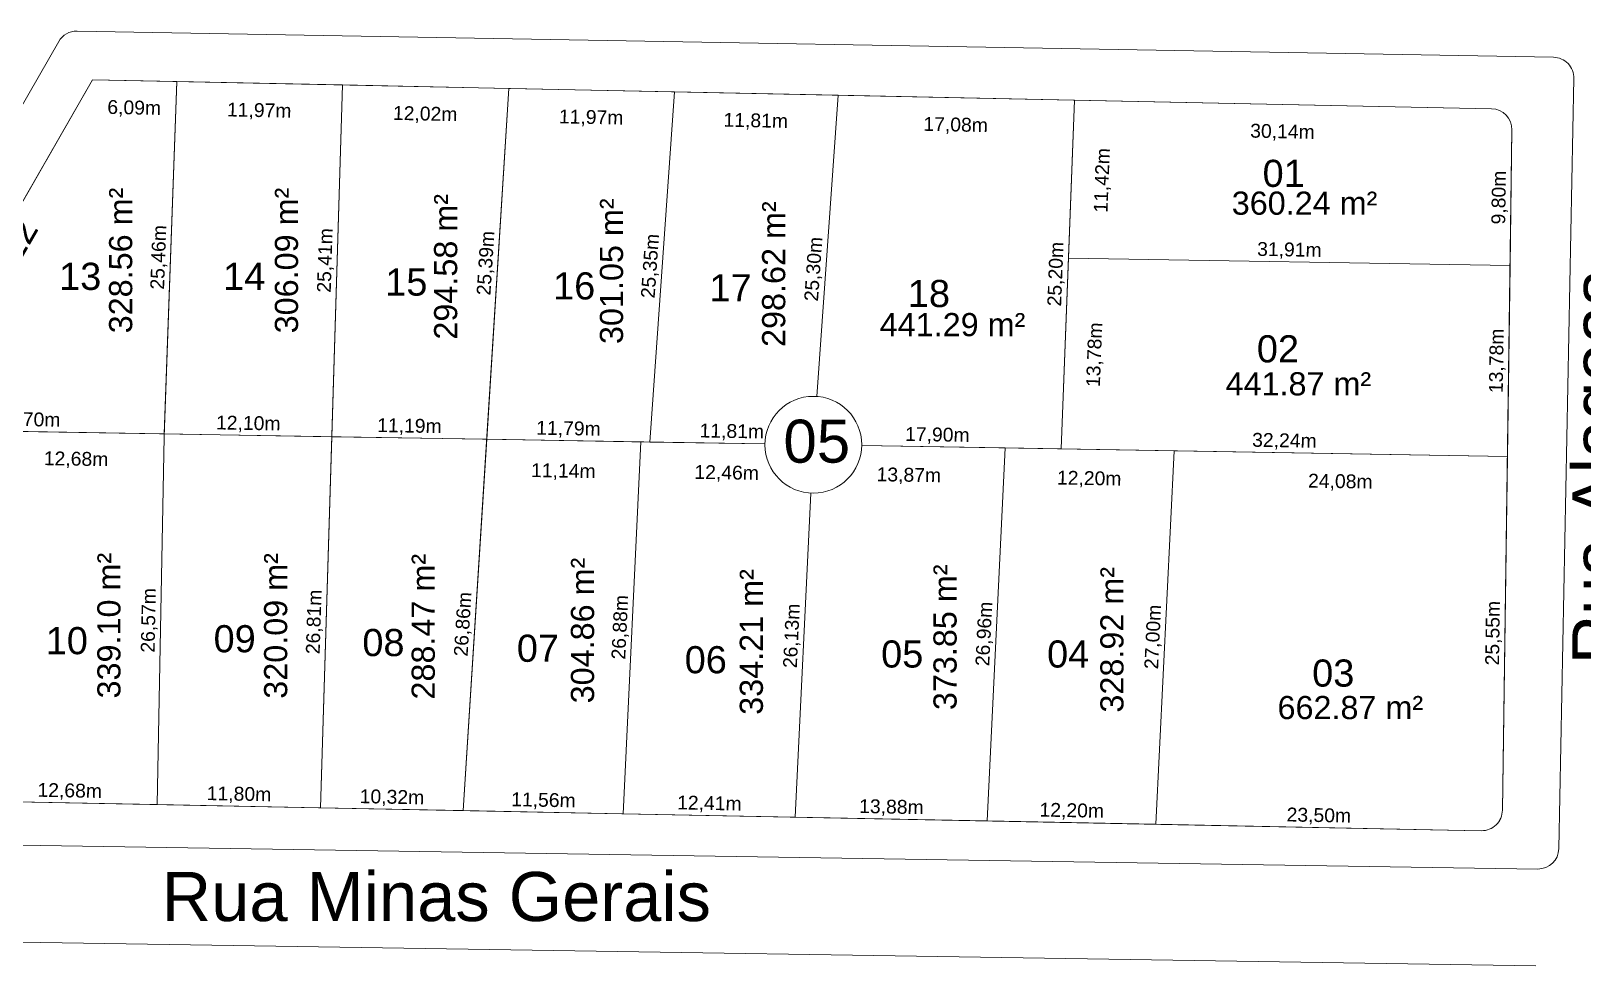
# Model space of a CAD drawing. Header units: metres. Extents: x 3808 to 8215, y 2374 to 6187.
# Drawn here: x 5116 to 5228.1, y 5563.4 to 5630.9 of the extents above; entities that cross this region are included whole.
import ezdxf
from ezdxf.enums import TextEntityAlignment as Align

# ---------------------------------------------------------------- set-up
doc = ezdxf.new("R2010")
doc.units = ezdxf.units.M
doc.linetypes.add('CONTINUO', pattern=[0])
for name, color, linetype in [('Areas Lotes', 1, 'Continuous'), ('Calçada', 8, 'Continuous'), ('COTAS', 7, 'Continuous'), ('Lote', 7, 'Continuous'), ('Nome das Ruas', 7, 'Continuous'), ('Nº Lote', 7, 'Continuous'), ('Nº. quadra', 7, 'Continuous'), ('q', 9, 'CONTINUO'), ('quadras', 7, 'Continuous')]:
    doc.layers.add(name, color=color, linetype=linetype)
doc.styles.add('Arial', font='arial.ttf')
doc.dimstyles.new('Copy(2) of ISO-25', dxfattribs={"dimtxt": 1, "dimasz": 2.5, "dimexe": 1.25, "dimexo": 0.625, "dimgap": 0.2, "dimtad": 1, "dimtoh": 1, "dimlfac": 1, "dimzin": 1, "dimtxsty": 'Arial', "dimblk": 'NONE', "dimcen": 0, "dimse1": 1, "dimse2": 1, "dimsd1": 1, "dimsd2": 1, "dimclrt": 256, "dimaunit": 1, "dimadec": 3, "dimazin": 0, "dimtfac": 1, "dimtmove": 0, "dimatfit": 3, "dimldrblk": 'NONE', "dimfxl": 1, "dimtolj": 1, "dimtzin": 0, "dimarcsym": 0})
doc.dimstyles.new('COTA 2', dxfattribs={"dimtxt": 1.9, "dimasz": 2.5, "dimexe": 1.25, "dimexo": 0.625, "dimtad": 1, "dimlfac": 1, "dimzin": 1, "dimtxsty": 'Arial', "dimcen": 2.5, "dimse1": 1, "dimse2": 1, "dimsd1": 1, "dimsd2": 1, "dimclrt": 7, "dimadec": 0, "dimazin": 0, "dimtfac": 1, "dimtmove": 0, "dimatfit": 3, "dimfxl": 1, "dimtolj": 1, "dimtzin": 0, "dimarcsym": 0})

# ---------------------------------------------------------------- blocks, each defined once
blk = doc.blocks.new('*D444')
at = {"layer": 'Defpoints', "color": 0, "linetype": 'Continuous', "transparency": 16777216}
for p in [(5197.3, 5573.67), (5197.3, 5573.67), (5220.8, 5573.21)]:
    blk.add_point(p, dxfattribs=at)
at = {"layer": 'COTAS', "linetype": 'Continuous', "lineweight": 5, "transparency": 16777216, "insert": (5209.07, 5574.24), "char_height": 1, "attachment_point": 5, "rotation": 358.8709, "style": 'Arial'}
blk.add_mtext('\\A1;23,50m', dxfattribs=at)
blk = doc.blocks.new('_None')
blk = doc.blocks.new('*D445')
at = {"layer": 'Defpoints', "color": 0, "linetype": 'Continuous', "transparency": 16777216}
for p in [(5185.11, 5573.91), (5185.11, 5573.91), (5197.3, 5573.67)]:
    blk.add_point(p, dxfattribs=at)
at = {"layer": 'COTAS', "linetype": 'Continuous', "lineweight": 5, "transparency": 16777216, "insert": (5191.22, 5574.59), "char_height": 1, "attachment_point": 5, "rotation": 358.8709, "style": 'Arial'}
blk.add_mtext('\\A1;12,20m', dxfattribs=at)
blk = doc.blocks.new('*D446')
at = {"layer": 'Defpoints', "color": 0, "linetype": 'Continuous', "transparency": 16777216}
for p in [(5171.23, 5574.18), (5171.23, 5574.18), (5185.11, 5573.91)]:
    blk.add_point(p, dxfattribs=at)
at = {"layer": 'COTAS', "linetype": 'Continuous', "lineweight": 5, "transparency": 16777216, "insert": (5178.19, 5574.85), "char_height": 1, "attachment_point": 5, "rotation": 358.8709, "style": 'Arial'}
blk.add_mtext('\\A1;13,88m', dxfattribs=at)
blk = doc.blocks.new('*D447')
at = {"layer": 'Defpoints', "color": 0, "linetype": 'Continuous', "transparency": 16777216}
for p in [(5158.82, 5574.43), (5158.82, 5574.43), (5171.23, 5574.18)]:
    blk.add_point(p, dxfattribs=at)
at = {"layer": 'COTAS', "linetype": 'Continuous', "lineweight": 5, "transparency": 16777216, "insert": (5165.04, 5575.11), "char_height": 1, "attachment_point": 5, "rotation": 358.8709, "style": 'Arial'}
blk.add_mtext('\\A1;12,41m', dxfattribs=at)
blk = doc.blocks.new('*D448')
at = {"layer": 'Defpoints', "color": 0, "linetype": 'Continuous', "transparency": 16777216}
for p in [(5147.26, 5574.65), (5147.26, 5574.65), (5158.82, 5574.43)]:
    blk.add_point(p, dxfattribs=at)
at = {"layer": 'COTAS', "linetype": 'Continuous', "lineweight": 5, "transparency": 16777216, "insert": (5153.05, 5575.34), "char_height": 1, "attachment_point": 5, "rotation": 358.8709, "style": 'Arial'}
blk.add_mtext('\\A1;11,56m', dxfattribs=at)
blk = doc.blocks.new('*D449')
at = {"layer": 'Defpoints', "color": 0, "linetype": 'Continuous', "transparency": 16777216}
for p in [(5136.94, 5574.86), (5136.94, 5574.86), (5147.26, 5574.65)]:
    blk.add_point(p, dxfattribs=at)
at = {"layer": 'COTAS', "linetype": 'Continuous', "lineweight": 5, "transparency": 16777216, "insert": (5142.11, 5575.56), "char_height": 1, "attachment_point": 5, "rotation": 358.8709, "style": 'Arial'}
blk.add_mtext('\\A1;10,32m', dxfattribs=at)
blk = doc.blocks.new('*D450')
at = {"layer": 'Defpoints', "color": 0, "linetype": 'Continuous', "transparency": 16777216}
for p in [(5125.15, 5575.09), (5125.15, 5575.09), (5136.94, 5574.86)]:
    blk.add_point(p, dxfattribs=at)
at = {"layer": 'COTAS', "linetype": 'Continuous', "lineweight": 5, "transparency": 16777216, "insert": (5131.06, 5575.78), "char_height": 1, "attachment_point": 5, "rotation": 358.8709, "style": 'Arial'}
blk.add_mtext('\\A1;11,80m', dxfattribs=at)
blk = doc.blocks.new('*D451')
at = {"layer": 'Defpoints', "color": 0, "linetype": 'Continuous', "transparency": 16777216}
for p in [(5112.47, 5575.34), (5112.47, 5575.34), (5125.15, 5575.09)]:
    blk.add_point(p, dxfattribs=at)
at = {"layer": 'COTAS', "linetype": 'Continuous', "lineweight": 5, "transparency": 16777216, "insert": (5118.83, 5576.02), "char_height": 1, "attachment_point": 5, "rotation": 358.8709, "style": 'Arial'}
blk.add_mtext('\\A1;12,68m', dxfattribs=at)
blk = doc.blocks.new('*D454')
at = {"layer": 'Defpoints', "color": 0, "linetype": 'Continuous', "transparency": 16777216}
for p in [(5105.97, 5602.18), (5125.67, 5601.85), (5125.67, 5601.85)]:
    blk.add_point(p, dxfattribs=at)
at = {"layer": 'COTAS', "linetype": 'Continuous', "lineweight": 5, "transparency": 16777216, "insert": (5115.83, 5602.82), "char_height": 1, "attachment_point": 5, "rotation": 359.0442, "style": 'Arial'}
blk.add_mtext('\\A1;19,70m', dxfattribs=at)
blk = doc.blocks.new('*D455')
at = {"layer": 'Defpoints', "color": 0, "linetype": 'Continuous', "transparency": 16777216}
for p in [(5125.67, 5601.85), (5137.76, 5601.65), (5137.76, 5601.65)]:
    blk.add_point(p, dxfattribs=at)
at = {"layer": 'COTAS', "linetype": 'Continuous', "lineweight": 5, "transparency": 16777216, "insert": (5131.73, 5602.55), "char_height": 1, "attachment_point": 5, "rotation": 359.0442, "style": 'Arial'}
blk.add_mtext('\\A1;12,10m', dxfattribs=at)
blk = doc.blocks.new('*D456')
at = {"layer": 'Defpoints', "color": 0, "linetype": 'Continuous', "transparency": 16777216}
for p in [(5137.76, 5601.65), (5148.96, 5601.47), (5148.96, 5601.47)]:
    blk.add_point(p, dxfattribs=at)
at = {"layer": 'COTAS', "linetype": 'Continuous', "lineweight": 5, "transparency": 16777216, "insert": (5143.37, 5602.36), "char_height": 1, "attachment_point": 5, "rotation": 359.0442, "style": 'Arial'}
blk.add_mtext('\\A1;11,19m', dxfattribs=at)
blk = doc.blocks.new('*D457')
at = {"layer": 'Defpoints', "color": 0, "linetype": 'Continuous', "transparency": 16777216}
for p in [(5148.96, 5601.47), (5160.75, 5601.27), (5160.75, 5601.27)]:
    blk.add_point(p, dxfattribs=at)
at = {"layer": 'COTAS', "linetype": 'Continuous', "lineweight": 5, "transparency": 16777216, "insert": (5154.86, 5602.17), "char_height": 1, "attachment_point": 5, "rotation": 359.0442, "style": 'Arial'}
blk.add_mtext('\\A1;11,79m', dxfattribs=at)
blk = doc.blocks.new('*D458')
at = {"layer": 'Defpoints', "color": 0, "linetype": 'Continuous', "transparency": 16777216}
for p in [(5160.75, 5601.27), (5172.55, 5601.07), (5172.55, 5601.07)]:
    blk.add_point(p, dxfattribs=at)
at = {"layer": 'COTAS', "linetype": 'Continuous', "lineweight": 5, "transparency": 16777216, "insert": (5166.66, 5601.97), "char_height": 1, "attachment_point": 5, "rotation": 359.0442, "style": 'Arial'}
blk.add_mtext('\\A1;11,81m', dxfattribs=at)
blk = doc.blocks.new('*D459')
at = {"layer": 'Defpoints', "color": 0, "linetype": 'Continuous', "transparency": 16777216}
for p in [(5172.55, 5601.07), (5190.45, 5600.77), (5190.45, 5600.77)]:
    blk.add_point(p, dxfattribs=at)
at = {"layer": 'COTAS', "linetype": 'Continuous', "lineweight": 5, "transparency": 16777216, "insert": (5181.51, 5601.72), "char_height": 1, "attachment_point": 5, "rotation": 359.0442, "style": 'Arial'}
blk.add_mtext('\\A1;17,90m', dxfattribs=at)
blk = doc.blocks.new('*D460')
at = {"layer": 'Defpoints', "color": 0, "linetype": 'Continuous', "transparency": 16777216}
for p in [(5190.45, 5600.77), (5222.69, 5600.23), (5222.69, 5600.23)]:
    blk.add_point(p, dxfattribs=at)
at = {"layer": 'COTAS', "linetype": 'Continuous', "lineweight": 5, "transparency": 16777216, "insert": (5206.58, 5601.3), "char_height": 1, "attachment_point": 5, "rotation": 359.0442, "style": 'Arial'}
blk.add_mtext('\\A1;32,24m', dxfattribs=at)
blk = doc.blocks.new('*D461')
at = {"layer": 'Defpoints', "color": 0, "linetype": 'Continuous', "transparency": 16777216}
for p in [(5198.61, 5600.64), (5197.3, 5573.67), (5197.3, 5573.67)]:
    blk.add_point(p, dxfattribs=at)
at = {"layer": 'COTAS', "linetype": 'Continuous', "lineweight": 5, "transparency": 16777216, "insert": (5197.16, 5587.19), "char_height": 1, "attachment_point": 5, "rotation": 87.2212, "style": 'Arial'}
blk.add_mtext('\\A1;27,00m', dxfattribs=at)
blk = doc.blocks.new('*D462')
at = {"layer": 'Defpoints', "color": 0, "linetype": 'Continuous', "transparency": 16777216}
for p in [(5186.42, 5600.84), (5185.11, 5573.91), (5185.11, 5573.91)]:
    blk.add_point(p, dxfattribs=at)
at = {"layer": 'COTAS', "linetype": 'Continuous', "lineweight": 5, "transparency": 16777216, "insert": (5184.96, 5587.41), "char_height": 1, "attachment_point": 5, "rotation": 87.2212, "style": 'Arial'}
blk.add_mtext('\\A1;26,96m', dxfattribs=at)
blk = doc.blocks.new('*D463')
at = {"layer": 'Defpoints', "color": 0, "linetype": 'Continuous', "transparency": 16777216}
for p in [(5172.5, 5600.28), (5171.23, 5574.18), (5171.23, 5574.18)]:
    blk.add_point(p, dxfattribs=at)
at = {"layer": 'COTAS', "linetype": 'Continuous', "lineweight": 5, "transparency": 16777216, "insert": (5171.06, 5587.27), "char_height": 1, "attachment_point": 5, "rotation": 87.2212, "style": 'Arial'}
blk.add_mtext('\\A1;26,13m', dxfattribs=at)
blk = doc.blocks.new('*D464')
at = {"layer": 'Defpoints', "color": 0, "linetype": 'Continuous', "transparency": 16777216}
for p in [(5160.09, 5601.28), (5158.82, 5574.43), (5158.82, 5574.43)]:
    blk.add_point(p, dxfattribs=at)
at = {"layer": 'COTAS', "linetype": 'Continuous', "lineweight": 5, "transparency": 16777216, "insert": (5158.66, 5587.89), "char_height": 1, "attachment_point": 5, "rotation": 87.2802, "style": 'Arial'}
blk.add_mtext('\\A1;26,88m', dxfattribs=at)
blk = doc.blocks.new('*D465')
at = {"layer": 'Defpoints', "color": 0, "linetype": 'Continuous', "transparency": 16777216}
for p in [(5148.96, 5601.47), (5147.26, 5574.65), (5147.26, 5574.65)]:
    blk.add_point(p, dxfattribs=at)
at = {"layer": 'COTAS', "linetype": 'Continuous', "lineweight": 5, "transparency": 16777216, "insert": (5147.31, 5588.11), "char_height": 1, "attachment_point": 5, "rotation": 86.3769, "style": 'Arial'}
blk.add_mtext('\\A1;26,86m', dxfattribs=at)
blk = doc.blocks.new('*D466')
at = {"layer": 'Defpoints', "color": 0, "linetype": 'Continuous', "transparency": 16777216}
for p in [(5137.76, 5601.65), (5136.94, 5574.86), (5136.94, 5574.86)]:
    blk.add_point(p, dxfattribs=at)
at = {"layer": 'COTAS', "linetype": 'Continuous', "lineweight": 5, "transparency": 16777216, "insert": (5136.55, 5588.28), "char_height": 1, "attachment_point": 5, "rotation": 88.2399, "style": 'Arial'}
blk.add_mtext('\\A1;26,81m', dxfattribs=at)
blk = doc.blocks.new('*D467')
at = {"layer": 'Defpoints', "color": 0, "linetype": 'Continuous', "transparency": 16777216}
for p in [(5125.66, 5601.65), (5125.15, 5575.09), (5125.15, 5575.09)]:
    blk.add_point(p, dxfattribs=at)
at = {"layer": 'COTAS', "linetype": 'Continuous', "lineweight": 5, "transparency": 16777216, "insert": (5124.6, 5588.39), "char_height": 1, "attachment_point": 5, "rotation": 88.8972, "style": 'Arial'}
blk.add_mtext('\\A1;26,57m', dxfattribs=at)
blk = doc.blocks.new('*D470')
at = {"layer": 'Defpoints', "color": 0, "linetype": 'Continuous', "transparency": 16777216}
for p in [(5190.98, 5614.54), (5190.45, 5600.77), (5193.47, 5600.66)]:
    blk.add_point(p, dxfattribs=at)
at = {"layer": 'COTAS', "linetype": 'Continuous', "lineweight": 5, "transparency": 16777216, "insert": (5192.93, 5607.57), "char_height": 1, "attachment_point": 5, "rotation": 87.8057, "style": 'Arial'}
blk.add_mtext('\\A1;13,78m', dxfattribs=at)
blk = doc.blocks.new('*D471')
at = {"layer": 'Defpoints', "color": 0, "linetype": 'Continuous', "transparency": 16777216}
for p in [(5191.41, 5625.95), (5194.5, 5625.83), (5190.98, 5614.54)]:
    blk.add_point(p, dxfattribs=at)
at = {"layer": 'COTAS', "linetype": 'Continuous', "lineweight": 5, "transparency": 16777216, "insert": (5193.48, 5620.16), "char_height": 1, "attachment_point": 5, "rotation": 87.8057, "style": 'Arial'}
blk.add_mtext('\\A1;11,42m', dxfattribs=at)
blk = doc.blocks.new('*D472')
at = {"layer": 'Defpoints', "color": 0, "linetype": 'Continuous', "transparency": 16777216}
for p in [(5190.98, 5614.54), (5222.88, 5614.01), (5222.88, 5614.01)]:
    blk.add_point(p, dxfattribs=at)
at = {"layer": 'COTAS', "linetype": 'Continuous', "lineweight": 5, "transparency": 16777216, "insert": (5206.94, 5615.08), "char_height": 1, "attachment_point": 5, "rotation": 359.0442, "style": 'Arial'}
blk.add_mtext('\\A1;31,91m', dxfattribs=at)
blk = doc.blocks.new('*D473')
at = {"layer": 'Defpoints', "color": 0, "linetype": 'Continuous', "transparency": 16777216}
for p in [(5222.88, 5614.01), (5222.69, 5600.23), (5222.69, 5600.23)]:
    blk.add_point(p, dxfattribs=at)
at = {"layer": 'COTAS', "linetype": 'Continuous', "lineweight": 5, "transparency": 16777216, "insert": (5221.98, 5607.13), "char_height": 1, "attachment_point": 5, "rotation": 89.2012, "style": 'Arial'}
blk.add_mtext('\\A1;13,78m', dxfattribs=at)
blk = doc.blocks.new('*D474')
at = {"layer": 'Defpoints', "color": 0, "linetype": 'Continuous', "transparency": 16777216}
for p in [(5223.02, 5623.81), (5223.02, 5623.81), (5222.88, 5614.01)]:
    blk.add_point(p, dxfattribs=at)
at = {"layer": 'COTAS', "linetype": 'Continuous', "lineweight": 5, "transparency": 16777216, "insert": (5222.15, 5618.92), "char_height": 1, "attachment_point": 5, "rotation": 89.2012, "style": 'Arial'}
blk.add_mtext('\\A1;9,80m', dxfattribs=at)
blk = doc.blocks.new('*D475')
at = {"layer": 'Defpoints', "color": 0, "linetype": 'Continuous', "transparency": 16777216}
for p in [(5222.69, 5600.23), (5222.33, 5574.68), (5222.33, 5574.68)]:
    blk.add_point(p, dxfattribs=at)
at = {"layer": 'COTAS', "linetype": 'Continuous', "lineweight": 5, "transparency": 16777216, "insert": (5221.71, 5587.47), "char_height": 1, "attachment_point": 5, "rotation": 89.2012, "style": 'Arial'}
blk.add_mtext('\\A1;25,55m', dxfattribs=at)
blk = doc.blocks.new('*D476')
at = {"layer": 'Defpoints', "color": 0, "linetype": 'Continuous', "transparency": 16777216}
for p in [(5198.61, 5600.64), (5222.69, 5600.23), (5198.56, 5597.75)]:
    blk.add_point(p, dxfattribs=at)
at = {"layer": 'COTAS', "linetype": 'Continuous', "lineweight": 5, "transparency": 16777216, "insert": (5210.62, 5598.35), "char_height": 1, "attachment_point": 5, "rotation": 359.0442, "style": 'Arial'}
blk.add_mtext('\\A1;24,08m', dxfattribs=at)
blk = doc.blocks.new('*D477')
at = {"layer": 'Defpoints', "color": 0, "linetype": 'Continuous', "transparency": 16777216}
for p in [(5186.42, 5600.84), (5198.61, 5600.64), (5186.37, 5597.87)]:
    blk.add_point(p, dxfattribs=at)
at = {"layer": 'COTAS', "linetype": 'Continuous', "lineweight": 5, "transparency": 16777216, "insert": (5192.48, 5598.57), "char_height": 1, "attachment_point": 5, "rotation": 359.0442, "style": 'Arial'}
blk.add_mtext('\\A1;12,20m', dxfattribs=at)
blk = doc.blocks.new('*D478')
at = {"layer": 'Defpoints', "color": 0, "linetype": 'Continuous', "transparency": 16777216}
for p in [(5172.55, 5601.07), (5186.42, 5600.84), (5172.5, 5598.13)]:
    blk.add_point(p, dxfattribs=at)
at = {"layer": 'COTAS', "linetype": 'Continuous', "lineweight": 5, "transparency": 16777216, "insert": (5179.45, 5598.81), "char_height": 1, "attachment_point": 5, "rotation": 359.0442, "style": 'Arial'}
blk.add_mtext('\\A1;13,87m', dxfattribs=at)
blk = doc.blocks.new('*D479')
at = {"layer": 'Defpoints', "color": 0, "linetype": 'Continuous', "transparency": 16777216}
for p in [(5160.09, 5601.28), (5172.55, 5601.07), (5160.04, 5598.29)]:
    blk.add_point(p, dxfattribs=at)
at = {"layer": 'COTAS', "linetype": 'Continuous', "lineweight": 5, "transparency": 16777216, "insert": (5166.29, 5598.98), "char_height": 1, "attachment_point": 5, "rotation": 359.0442, "style": 'Arial'}
blk.add_mtext('\\A1;12,46m', dxfattribs=at)
blk = doc.blocks.new('*D480')
at = {"layer": 'Defpoints', "color": 0, "linetype": 'Continuous', "transparency": 16777216}
for p in [(5148.96, 5601.47), (5160.09, 5601.28), (5148.9, 5598.4)]:
    blk.add_point(p, dxfattribs=at)
at = {"layer": 'COTAS', "linetype": 'Continuous', "lineweight": 5, "transparency": 16777216, "insert": (5154.49, 5599.11), "char_height": 1, "attachment_point": 5, "rotation": 359.0442, "style": 'Arial'}
blk.add_mtext('\\A1;11,14m', dxfattribs=at)
blk = doc.blocks.new('*D481')
at = {"layer": 'Defpoints', "color": 0, "linetype": 'Continuous', "transparency": 16777216}
for p in [(5112.99, 5602.07), (5125.67, 5601.85), (5112.94, 5599.28)]:
    blk.add_point(p, dxfattribs=at)
at = {"layer": 'COTAS', "linetype": 'Continuous', "lineweight": 5, "transparency": 16777216, "insert": (5119.29, 5599.97), "char_height": 1, "attachment_point": 5, "rotation": 359.0442, "style": 'Arial'}
blk.add_mtext('\\A1;12,68m', dxfattribs=at)
blk = doc.blocks.new('*D487')
at = {"layer": 'Defpoints', "color": 0, "linetype": 'Continuous', "transparency": 16777216}
for p in [(5120.48, 5627.42), (5105.97, 5602.18), (5108.57, 5600.68)]:
    blk.add_point(p, dxfattribs=at)
at = {"layer": 'COTAS', "color": 7, "linetype": 'Continuous', "lineweight": 5, "transparency": 16777216, "insert": (5114.3, 5614.18), "char_height": 1.9, "attachment_point": 5, "rotation": 60.097, "style": 'Arial'}
blk.add_mtext('\\A1;29,12', dxfattribs=at)
blk = doc.blocks.new('*D488')
at = {"layer": 'Defpoints', "color": 0, "linetype": 'Continuous', "transparency": 16777216}
for p in [(5126.58, 5627.3), (5125.67, 5601.85), (5125.67, 5601.85)]:
    blk.add_point(p, dxfattribs=at)
at = {"layer": 'COTAS', "linetype": 'Continuous', "lineweight": 5, "transparency": 16777216, "insert": (5125.32, 5614.6), "char_height": 1, "attachment_point": 5, "rotation": 87.948, "style": 'Arial'}
blk.add_mtext('\\A1;25,46m', dxfattribs=at)
blk = doc.blocks.new('*D489')
at = {"layer": 'Defpoints', "color": 0, "linetype": 'Continuous', "transparency": 16777216}
for p in [(5138.54, 5627.05), (5137.76, 5601.65), (5137.76, 5601.65)]:
    blk.add_point(p, dxfattribs=at)
at = {"layer": 'COTAS', "linetype": 'Continuous', "lineweight": 5, "transparency": 16777216, "insert": (5137.35, 5614.38), "char_height": 1, "attachment_point": 5, "rotation": 88.2399, "style": 'Arial'}
blk.add_mtext('\\A1;25,41m', dxfattribs=at)
blk = doc.blocks.new('*D490')
at = {"layer": 'Defpoints', "color": 0, "linetype": 'Continuous', "transparency": 16777216}
for p in [(5150.56, 5626.8), (5148.96, 5601.47), (5148.96, 5601.47)]:
    blk.add_point(p, dxfattribs=at)
at = {"layer": 'COTAS', "linetype": 'Continuous', "lineweight": 5, "transparency": 16777216, "insert": (5148.96, 5614.18), "char_height": 1, "attachment_point": 5, "rotation": 86.3769, "style": 'Arial'}
blk.add_mtext('\\A1;25,39m', dxfattribs=at)
blk = doc.blocks.new('*D491')
at = {"layer": 'Defpoints', "color": 0, "linetype": 'Continuous', "transparency": 16777216}
for p in [(5162.53, 5626.55), (5160.75, 5601.27), (5160.75, 5601.27)]:
    blk.add_point(p, dxfattribs=at)
at = {"layer": 'COTAS', "linetype": 'Continuous', "lineweight": 5, "transparency": 16777216, "insert": (5160.84, 5613.97), "char_height": 1, "attachment_point": 5, "rotation": 85.9659, "style": 'Arial'}
blk.add_mtext('\\A1;25,35m', dxfattribs=at)
blk = doc.blocks.new('*D492')
at = {"layer": 'Defpoints', "color": 0, "linetype": 'Continuous', "transparency": 16777216}
for p in [(5174.33, 5626.31), (5172.55, 5601.07), (5172.55, 5601.07)]:
    blk.add_point(p, dxfattribs=at)
at = {"layer": 'COTAS', "linetype": 'Continuous', "lineweight": 5, "transparency": 16777216, "insert": (5172.64, 5613.75), "char_height": 1, "attachment_point": 5, "rotation": 85.9659, "style": 'Arial'}
blk.add_mtext('\\A1;25,30m', dxfattribs=at)
blk = doc.blocks.new('*D493')
at = {"layer": 'Defpoints', "color": 0, "linetype": 'Continuous', "transparency": 16777216}
for p in [(5191.41, 5625.95), (5190.45, 5600.77), (5190.45, 5600.77)]:
    blk.add_point(p, dxfattribs=at)
at = {"layer": 'COTAS', "linetype": 'Continuous', "lineweight": 5, "transparency": 16777216, "insert": (5190.13, 5613.39), "char_height": 1, "attachment_point": 5, "rotation": 87.8057, "style": 'Arial'}
blk.add_mtext('\\A1;25,20m', dxfattribs=at)
blk = doc.blocks.new('*D494')
at = {"layer": 'Defpoints', "color": 0, "linetype": 'Continuous', "transparency": 16777216}
for p in [(5191.41, 5625.95), (5221.55, 5625.33), (5191.35, 5623.12)]:
    blk.add_point(p, dxfattribs=at)
at = {"layer": 'COTAS', "linetype": 'Continuous', "lineweight": 5, "transparency": 16777216, "insert": (5206.44, 5623.61), "char_height": 1, "attachment_point": 5, "rotation": 358.8122, "style": 'Arial'}
blk.add_mtext('\\A1;30,14m', dxfattribs=at)
blk = doc.blocks.new('*D495')
at = {"layer": 'Defpoints', "color": 0, "linetype": 'Continuous', "transparency": 16777216}
for p in [(5174.33, 5626.31), (5191.41, 5625.95), (5174.27, 5623.47)]:
    blk.add_point(p, dxfattribs=at)
at = {"layer": 'COTAS', "linetype": 'Continuous', "lineweight": 5, "transparency": 16777216, "insert": (5182.83, 5624.1), "char_height": 1, "attachment_point": 5, "rotation": 358.8122, "style": 'Arial'}
blk.add_mtext('\\A1;17,08m', dxfattribs=at)
blk = doc.blocks.new('*D496')
at = {"layer": 'Defpoints', "color": 0, "linetype": 'Continuous', "transparency": 16777216}
for p in [(5162.53, 5626.55), (5174.33, 5626.31), (5162.47, 5623.72)]:
    blk.add_point(p, dxfattribs=at)
at = {"layer": 'COTAS', "linetype": 'Continuous', "lineweight": 5, "transparency": 16777216, "insert": (5168.39, 5624.4), "char_height": 1, "attachment_point": 5, "rotation": 358.8122, "style": 'Arial'}
blk.add_mtext('\\A1;11,81m', dxfattribs=at)
blk = doc.blocks.new('*D497')
at = {"layer": 'Defpoints', "color": 0, "linetype": 'Continuous', "transparency": 16777216}
for p in [(5150.56, 5626.8), (5162.53, 5626.55), (5150.5, 5623.97)]:
    blk.add_point(p, dxfattribs=at)
at = {"layer": 'COTAS', "linetype": 'Continuous', "lineweight": 5, "transparency": 16777216, "insert": (5156.5, 5624.64), "char_height": 1, "attachment_point": 5, "rotation": 358.8122, "style": 'Arial'}
blk.add_mtext('\\A1;11,97m', dxfattribs=at)
blk = doc.blocks.new('*D498')
at = {"layer": 'Defpoints', "color": 0, "linetype": 'Continuous', "transparency": 16777216}
for p in [(5138.54, 5627.05), (5150.56, 5626.8), (5138.49, 5624.22)]:
    blk.add_point(p, dxfattribs=at)
at = {"layer": 'COTAS', "linetype": 'Continuous', "lineweight": 5, "transparency": 16777216, "insert": (5144.51, 5624.89), "char_height": 1, "attachment_point": 5, "rotation": 358.8122, "style": 'Arial'}
blk.add_mtext('\\A1;12,02m', dxfattribs=at)
blk = doc.blocks.new('*D499')
at = {"layer": 'Defpoints', "color": 0, "linetype": 'Continuous', "transparency": 16777216}
for p in [(5126.58, 5627.3), (5138.54, 5627.05), (5126.52, 5624.46)]:
    blk.add_point(p, dxfattribs=at)
at = {"layer": 'COTAS', "linetype": 'Continuous', "lineweight": 5, "transparency": 16777216, "insert": (5132.52, 5625.14), "char_height": 1, "attachment_point": 5, "rotation": 358.8122, "style": 'Arial'}
blk.add_mtext('\\A1;11,97m', dxfattribs=at)
blk = doc.blocks.new('*D500')
at = {"layer": 'Defpoints', "color": 0, "linetype": 'Continuous', "transparency": 16777216}
for p in [(5120.48, 5627.42), (5126.58, 5627.3), (5120.43, 5624.59)]:
    blk.add_point(p, dxfattribs=at)
at = {"layer": 'COTAS', "linetype": 'Continuous', "lineweight": 5, "transparency": 16777216, "insert": (5123.49, 5625.33), "char_height": 1, "attachment_point": 5, "rotation": 358.8122, "style": 'Arial'}
blk.add_mtext('\\A1;6,09m', dxfattribs=at)

msp = doc.modelspace()

# ---------------------------------------------------------------- linework, layer by layer
at = {"layer": 'Calçada', "linetype": 'Continuous', "lineweight": 5}
for p, q in [((5119.363, 5630.941), (5226.019, 5629.048)), ((5118.036, 5630.189), (5103.174, 5604.346)), ((5227.492, 5627.519), (5226.406, 5571.909)), ((5054.131, 5573.13), (5224.882, 5570.439)), ((5040.888, 5566.338), (5224.734, 5563.44))]:
    msp.add_line(p, q, dxfattribs=at)
for centre, start, end in [((5119.337, 5629.441), 88.98328, 150.09698), ((5225.992, 5627.548), 358.88114, 88.98328), ((5224.906, 5571.939), 269.09706, 358.88114)]:
    msp.add_arc(centre, 1.5, start, end, dxfattribs=at)
at = {"layer": 'Lote', "lineweight": 5}
for p, q in [((5125.658, 5601.652), (5126.577, 5627.298)), ((5138.545, 5627.049), (5136.941, 5574.858)), ((5147.257, 5574.655), (5150.559, 5626.8)), ((5160.745, 5601.268), (5162.528, 5626.552)), ((5172.799, 5604.558), (5174.333, 5626.307)), ((5191.414, 5625.953), (5190.449, 5600.773)), ((5222.881, 5614.009), (5190.976, 5614.541)), ((5169.058, 5601.13), (5105.968, 5602.182)), ((5125.147, 5575.091), (5125.658, 5601.652)), ((5158.819, 5574.427), (5160.095, 5601.279)), ((5222.689, 5600.235), (5176.048, 5601.013)), ((5185.11, 5573.909), (5186.417, 5600.84)), ((5197.303, 5573.668), (5198.612, 5600.637)), ((5171.231, 5574.182), (5172.366, 5597.581))]:
    msp.add_line(p, q, dxfattribs=at)
at = {"layer": 'Lote', "linetype": 'Continuous', "lineweight": 5, "flags": 128}
for points in [[(5137.764, 5601.652), (5138.545, 5627.049), (5126.577, 5627.298), (5125.665, 5601.854)], [(5150.559, 5626.8), (5138.545, 5627.049), (5137.764, 5601.652), (5148.955, 5601.465)], [(5160.745, 5601.268), (5162.528, 5626.552), (5150.559, 5626.8), (5148.955, 5601.465)], [(5190.976, 5614.541), (5190.449, 5600.773), (5222.689, 5600.235), (5222.881, 5614.009)], [(5112.472, 5575.34), (5125.147, 5575.091), (5125.658, 5601.652), (5125.665, 5601.854), (5112.986, 5602.065)], [(5137.764, 5601.652), (5125.665, 5601.854), (5125.658, 5601.652), (5125.147, 5575.091), (5136.941, 5574.858)], [(5136.941, 5574.858), (5147.257, 5574.655), (5148.955, 5601.465), (5137.764, 5601.652)], [(5160.095, 5601.279), (5148.955, 5601.465), (5147.257, 5574.655), (5158.819, 5574.427)], [(5185.11, 5573.909), (5197.303, 5573.668), (5198.612, 5600.637), (5186.417, 5600.84)]]:
    msp.add_lwpolyline(points, close=True, dxfattribs=at)
for points in [[(5172.799, 5604.558), (5174.333, 5626.307), (5162.528, 5626.552), (5160.745, 5601.268), (5169.058, 5601.13)], [(5176.048, 5601.013), (5190.449, 5600.773), (5191.414, 5625.953), (5174.333, 5626.307), (5172.799, 5604.558)], [(5169.058, 5601.13), (5160.095, 5601.279), (5158.819, 5574.427), (5171.231, 5574.182), (5172.366, 5597.581)], [(5172.366, 5597.581), (5171.231, 5574.182), (5185.11, 5573.909), (5186.417, 5600.84), (5176.048, 5601.013)]]:
    msp.add_lwpolyline(points, dxfattribs=at)
for points in [[(5191.414, 5625.953), (5190.976, 5614.541), (5222.881, 5614.009), (5223.017, 5623.808, 0.4122263), (5221.549, 5625.328)], [(5198.612, 5600.637), (5197.303, 5573.668), (5220.803, 5573.205, 0.4159033), (5222.333, 5574.684), (5222.689, 5600.235)]]:
    msp.add_lwpolyline(points, format="xyb", close=True, dxfattribs=at)
at = {"layer": 'Nº. quadra', "lineweight": 5}
msp.add_circle((5172.553, 5601.071), 3.496, dxfattribs=at)
at = {"layer": 'q', "linetype": 'Continuous', "lineweight": 5}
msp.add_line((5120.484, 5627.424), (5105.968, 5602.182), dxfattribs=at)
at = {"layer": 'q', "linetype": 'Continuous', "lineweight": 5, "flags": 128}
msp.add_lwpolyline([(5125.665, 5601.854), (5126.577, 5627.298), (5120.484, 5627.424), (5105.968, 5602.182)], close=True, dxfattribs=at)
at = {"layer": 'quadras', "lineweight": 5}
for p, q in [((5221.549, 5625.328), (5120.484, 5627.424)), ((5222.333, 5574.684), (5223.017, 5623.808)), ((5059.027, 5576.394), (5220.803, 5573.205))]:
    msp.add_line(p, q, dxfattribs=at)
for centre, start, end in [((5221.518, 5623.829), 359.20122, 88.81221), ((5220.833, 5574.705), 268.87088, 359.20122)]:
    msp.add_arc(centre, 1.5, start, end, dxfattribs=at)

# ---------------------------------------------------------------- texts
at = {"layer": 'Areas Lotes', "lineweight": 5, "style": 'Arial'}
for s, p in [('328.56 m²', (5123.345, 5609.115)), ('306.09 m²', (5135.324, 5609.115)), ('294.58 m²', (5146.824, 5608.661)), ('301.05 m²', (5158.803, 5608.342)), ('298.62 m²', (5170.52, 5608.131)), ('339.10 m²', (5122.497, 5582.752)), ('320.09 m²', (5134.543, 5582.731)), ('288.47 m²', (5145.204, 5582.675)), ('304.86 m²', (5156.71, 5582.399)), ('373.85 m²', (5182.9, 5581.91)), ('328.92 m²', (5194.957, 5581.731)), ('334.21 m²', (5168.908, 5581.571))]:
    msp.add_text(s, height=1.6726, rotation=90, dxfattribs=at).set_placement(p)
at = {"layer": 'Areas Lotes', "linetype": 'Continuous', "lineweight": 5, "style": 'Arial'}
for s, p in [('360.24 m²', (5202.777, 5617.679)), ('441.29 m²', (5177.348, 5608.909)), ('441.87 m²', (5202.33, 5604.635)), ('662.87 m²', (5206.084, 5581.261))]:
    msp.add_text(s, height=1.6726, dxfattribs=at).set_placement(p)
at = {"layer": 'Nome das Ruas', "lineweight": 5, "style": 'Arial'}
msp.add_text('Rua Alagoas', height=3.55, rotation=90, dxfattribs=at).set_placement((5230.935, 5585.217, 165.916))
msp.add_text('Rua Minas Gerais', height=3.55, dxfattribs=at).set_placement((5125.468, 5566.677, 165.916))
at = {"layer": 'Nº Lote', "linetype": 'Continuous', "lineweight": 5, "style": 'Arial'}
for s, p in [('01', (5206.528, 5619.687)), ('13', (5119.588, 5612.251)), ('14', (5131.437, 5612.251)), ('15', (5143.148, 5611.838)), ('16', (5155.273, 5611.562)), ('17', (5166.571, 5611.425)), ('18', (5180.9, 5611.012)), ('02', (5206.114, 5607.018)), ('10', (5118.623, 5585.948)), ('09', (5130.748, 5586.086)), ('08', (5141.495, 5585.811)), ('07', (5152.655, 5585.398)), ('05', (5178.971, 5584.984)), ('04', (5190.958, 5584.984)), ('06', (5164.78, 5584.571)), ('03', (5210.11, 5583.607))]:
    msp.add_text(s, height=1.96, dxfattribs=at).set_placement(p, align=Align.CENTER)
at = {"layer": 'Nº. quadra', "lineweight": 5, "style": 'Arial'}
msp.add_text('05', height=3.1039, dxfattribs=at).set_placement((5170.389, 5599.777))

# ---------------------------------------------------------------- dimensions: what is measured, and where the dimension line sits
at = {"layer": 'COTAS', "linetype": 'Continuous', "lineweight": 5}
dim = msp.add_aligned_dim(p1=(5120.484, 5627.424), p2=(5105.968, 5602.182), distance=3.008, dimstyle='COTA 2', dxfattribs=at)
dim.commit()
dim.dimension.update_dxf_attribs({"geometry": '*D487', "text_midpoint": (5114.302, 5614.184)})
for base, p1, p2, angle, picture, middle in [((5120.425, 5624.59), (5126.577, 5627.298), (5120.484, 5627.424), 358.81221, '*D500', (5123.488, 5625.328)), ((5126.518, 5624.464), (5138.545, 5627.049), (5126.577, 5627.298), 358.81221, '*D499', (5132.519, 5625.141)), ((5138.486, 5624.216), (5150.559, 5626.8), (5138.545, 5627.049), 358.81221, '*D498', (5144.51, 5624.892)), ((5150.5, 5623.967), (5162.528, 5626.552), (5150.559, 5626.8), 358.81221, '*D497', (5156.502, 5624.643)), ((5162.47, 5623.719), (5174.333, 5626.307), (5162.528, 5626.552), 358.81221, '*D496', (5168.388, 5624.397)), ((5174.274, 5623.474), (5191.414, 5625.953), (5174.333, 5626.307), 358.81221, '*D495', (5182.831, 5624.098)), ((5112.472, 5575.34), (5125.147, 5575.091), (5112.472, 5575.34), 358.87088, '*D451', (5118.825, 5576.016)), ((5125.147, 5575.091), (5136.941, 5574.858), (5125.147, 5575.091), 358.87088, '*D450', (5131.06, 5575.775)), ((5136.941, 5574.858), (5147.257, 5574.655), (5136.941, 5574.858), 358.87088, '*D449', (5142.115, 5575.557)), ((5147.257, 5574.655), (5158.819, 5574.427), (5147.257, 5574.655), 358.87088, '*D448', (5153.054, 5575.342)), ((5158.819, 5574.427), (5171.231, 5574.182), (5158.819, 5574.427), 358.87088, '*D447', (5165.041, 5575.105)), ((5171.231, 5574.182), (5185.11, 5573.909), (5171.231, 5574.182), 358.87088, '*D446', (5178.186, 5574.846)), ((5185.11, 5573.909), (5197.303, 5573.668), (5185.11, 5573.909), 358.87088, '*D445', (5191.222, 5574.589))]:
    dim = msp.add_linear_dim(base=base, p1=p1, p2=p2, angle=angle, dimstyle='Copy(2) of ISO-25', override={"dimpost": 'm', "dimtmove": 1}, dxfattribs=at)
    dim.commit()
    dim.dimension.update_dxf_attribs({"geometry": picture, "text_midpoint": middle})
for p1, p2, distance, picture, middle in [((5126.577, 5627.298), (5125.665, 5601.854), 0, '*D488', (5125.321, 5614.604)), ((5138.545, 5627.049), (5137.764, 5601.652), 0, '*D489', (5137.354, 5614.375)), ((5150.559, 5626.8), (5148.955, 5601.465), 0, '*D490', (5148.958, 5614.183)), ((5162.528, 5626.552), (5160.745, 5601.268), 0, '*D491', (5160.838, 5613.967)), ((5174.333, 5626.307), (5172.553, 5601.071), 0, '*D492', (5172.644, 5613.746)), ((5191.414, 5625.953), (5190.449, 5600.773), 0, '*D493', (5190.131, 5613.394)), ((5190.976, 5614.541), (5191.414, 5625.953), -3.089, '*D471', (5193.481, 5620.16)), ((5221.549, 5625.328), (5191.414, 5625.953), 2.834, '*D494', (5206.439, 5623.608)), ((5222.881, 5614.009), (5223.017, 5623.808), 0, '*D474', (5222.148, 5618.92)), ((5190.976, 5614.541), (5222.881, 5614.009), 0, '*D472', (5206.942, 5615.076)), ((5190.976, 5614.541), (5190.449, 5600.773), 3.022, '*D470', (5192.932, 5607.572)), ((5222.881, 5614.009), (5222.689, 5600.235), 0, '*D473', (5221.984, 5607.133)), ((5105.968, 5602.182), (5125.665, 5601.854), 0, '*D454', (5115.83, 5602.819)), ((5125.665, 5601.854), (5137.764, 5601.652), 0, '*D455', (5131.728, 5602.553)), ((5137.764, 5601.652), (5148.955, 5601.465), 0, '*D456', (5143.373, 5602.359)), ((5148.955, 5601.465), (5160.745, 5601.268), 0, '*D457', (5154.863, 5602.168)), ((5160.745, 5601.268), (5172.553, 5601.071), 0, '*D458', (5166.663, 5601.971)), ((5172.553, 5601.071), (5190.449, 5600.773), 0, '*D459', (5181.514, 5601.723)), ((5125.665, 5601.854), (5112.986, 5602.065), 2.788, '*D481', (5119.293, 5599.972)), ((5125.658, 5601.652), (5125.147, 5575.091), 0, '*D467', (5124.602, 5588.387)), ((5137.764, 5601.652), (5136.941, 5574.858), 0, '*D466', (5136.552, 5588.28)), ((5148.955, 5601.465), (5147.257, 5574.655), 0, '*D465', (5147.307, 5588.111)), ((5160.095, 5601.279), (5148.955, 5601.465), 3.061, '*D480', (5154.487, 5599.112)), ((5160.095, 5601.279), (5158.819, 5574.427), 0, '*D464', (5158.657, 5587.891)), ((5172.553, 5601.071), (5160.095, 5601.279), 2.992, '*D479', (5166.287, 5598.985)), ((5190.449, 5600.773), (5222.689, 5600.235), 0, '*D460', (5206.582, 5601.305)), ((5172.498, 5600.284), (5171.231, 5574.182), 0, '*D463', (5171.064, 5587.272)), ((5186.417, 5600.84), (5172.553, 5601.071), 2.944, '*D478', (5179.449, 5598.813)), ((5186.417, 5600.84), (5185.11, 5573.909), 0, '*D462', (5184.964, 5587.413)), ((5198.612, 5600.637), (5186.417, 5600.84), 2.968, '*D477', (5192.479, 5598.571)), ((5198.612, 5600.637), (5197.303, 5573.668), 0, '*D461', (5197.158, 5587.191)), ((5222.689, 5600.235), (5198.612, 5600.637), 2.89, '*D476', (5210.616, 5598.347)), ((5222.689, 5600.235), (5222.333, 5574.684), 0, '*D475', (5221.71, 5587.471)), ((5220.803, 5573.205), (5197.303, 5573.668), 0, '*D444', (5209.069, 5574.238))]:
    dim = msp.add_aligned_dim(p1=p1, p2=p2, distance=distance, dimstyle='Copy(2) of ISO-25', override={"dimpost": 'm'}, dxfattribs=at)
    dim.commit()
    dim.dimension.update_dxf_attribs({"geometry": picture, "text_midpoint": middle})

doc.saveas('drawing.dxf')
